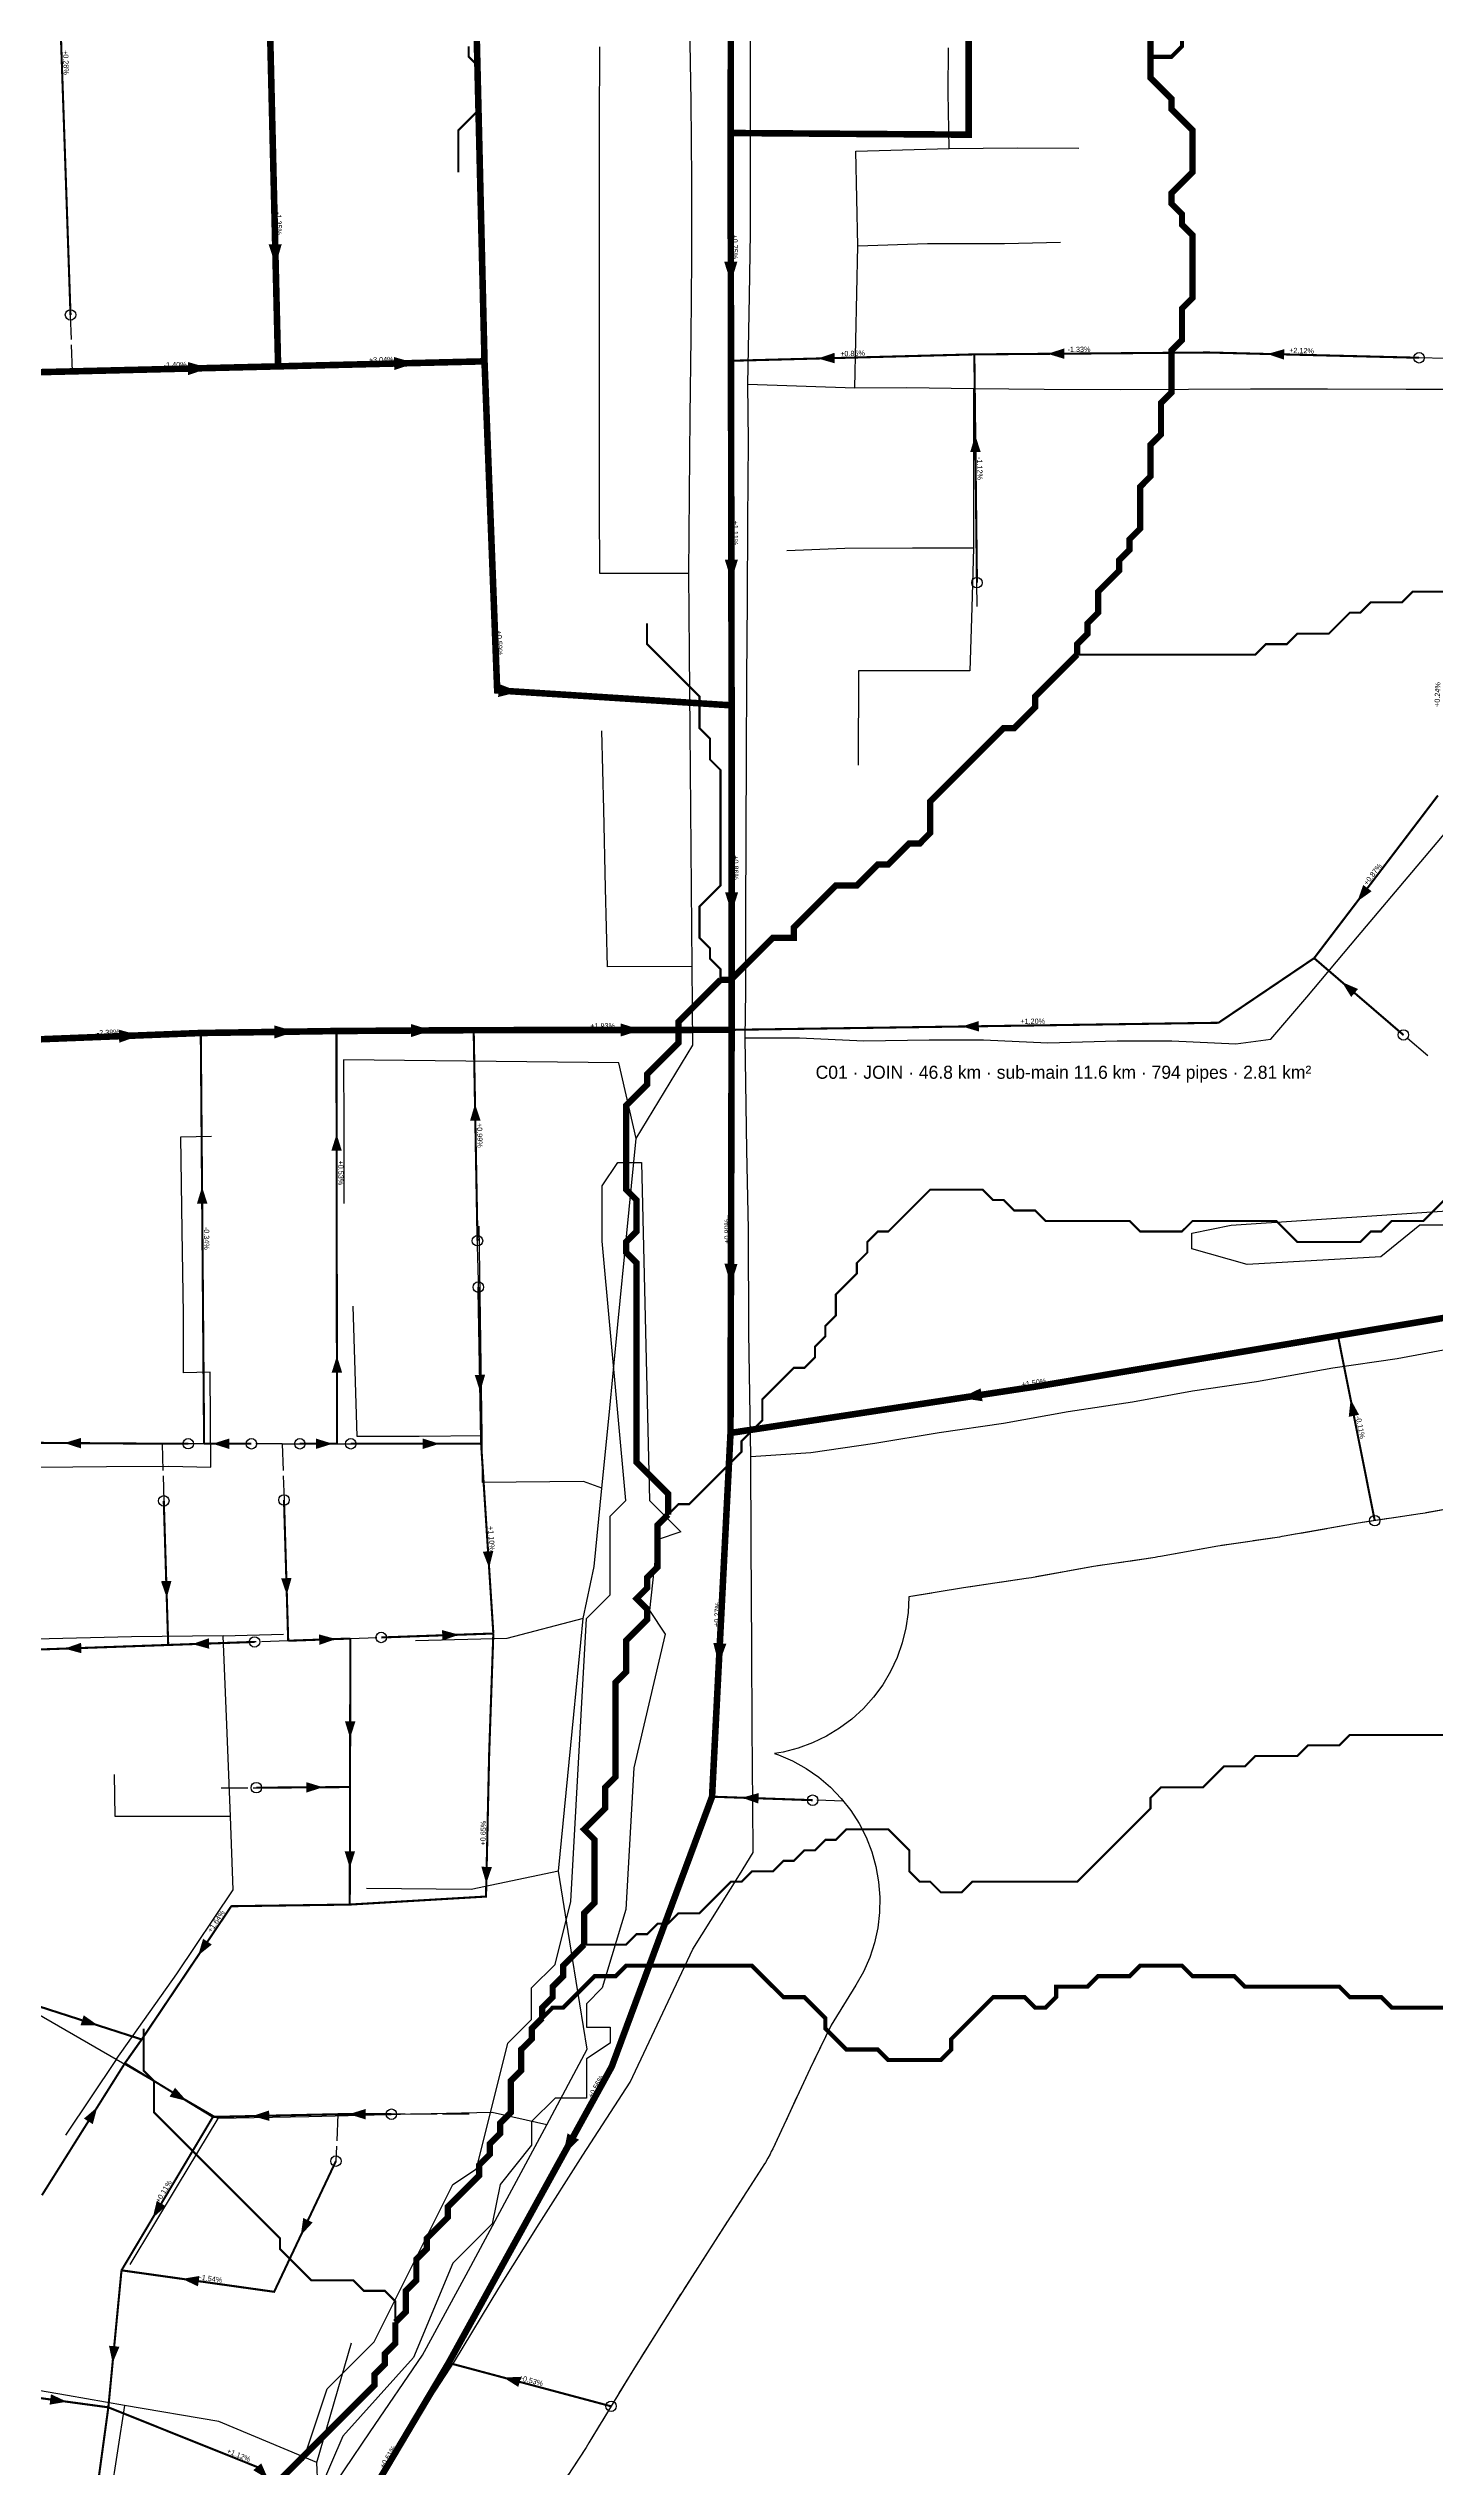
# Model space of a CAD drawing. Header units: metres. Extents: x 441395 to 476894, y 2561381 to 2578972.
# Drawn here: x 450712 to 451241, y 2568354 to 2569277 of the extents above; entities that cross this region are included whole.
import ezdxf
from ezdxf.enums import TextEntityAlignment as Align

# ---------------------------------------------------------------- set-up
doc = ezdxf.new("R2010")
doc.units = ezdxf.units.M
doc.header["$LTSCALE"] = 8
doc.linetypes.add('DASHDOT', pattern=[3.556, 2.54, -0.508, 0, -0.508])
doc.linetypes.add('DASHED', pattern=[1.524, 1.27, -0.254])
for name, color, linetype in [('A_ARROWS', 7, 'Continuous'), ('A_BRANCH', 7, 'Continuous'), ('A_BUILT_2006', 252, 'Continuous'), ('A_CATCH_LABEL', 7, 'Continuous'), ('A_CATCHMENTS', 7, 'Continuous'), ('A_ENVELOPE', 3, 'Continuous'), ('A_GRADIENT', 8, 'Continuous'), ('A_HEAD_GAP', 8, 'Continuous'), ('A_HEADS', 8, 'Continuous'), ('A_LATERAL', 7, 'Continuous'), ('A_STREAMS', 5, 'Continuous'), ('A_SUBMAIN', 7, 'Continuous'), ('A_WADI', 4, 'Continuous')]:
    doc.layers.add(name, color=color, linetype=linetype)

msp = doc.modelspace()

# ---------------------------------------------------------------- linework, layer by layer
at = {"layer": 'A_ARROWS', "color": 1}
for points in [[(450798.72, 2569194.54), (450796.03, 2569202.48), (450801.02, 2569202.6)], [(450972.38, 2569187.87), (450969.86, 2569195.86), (450974.86, 2569195.87)], [(451093.23, 2569160.77), (451099.61, 2569162.82), (451099.64, 2569158.82)], [(451177.09, 2569160.69), (451183.54, 2569162.53), (451183.44, 2569158.53)], [(450773.26, 2569155.33), (450765.32, 2569152.63), (450765.2, 2569157.63)], [(450851.89, 2569157.24), (450843.95, 2569154.55), (450843.83, 2569159.55)], [(451005.57, 2569158.97), (451011.92, 2569161.14), (451012.02, 2569157.14)], [(451065.63, 2569129.7), (451067.7, 2569123.32), (451063.7, 2569123.28)], [(450972.58, 2569074.22), (450970.07, 2569082.22), (450975.07, 2569082.22)], [(450891.73, 2569031.79), (450883.58, 2569029.81), (450883.9, 2569034.8)], [(450972.67, 2568947.34), (450970.17, 2568955.34), (450975.17, 2568955.34)], [(451211.39, 2568951.81), (451213.67, 2568958.12), (451216.85, 2568955.7)], [(451205.51, 2568921.06), (451211.67, 2568918.41), (451209.06, 2568915.37)], [(450806.19, 2568902.14), (450798.23, 2568899.53), (450798.16, 2568904.53)], [(450858.32, 2568902.6), (450850.33, 2568900.05), (450850.3, 2568905.05)], [(450938.3, 2568902.78), (450930.31, 2568900.27), (450930.3, 2568905.27)], [(451060.59, 2568904.1), (451066.96, 2568906.19), (451067.01, 2568902.19)], [(450746.93, 2568900.71), (450739.03, 2568897.9), (450738.83, 2568902.89)], [(450874.77, 2568874.56), (450876.88, 2568868.2), (450872.88, 2568868.13)], [(450821.95, 2568863.07), (450823.96, 2568856.67), (450819.96, 2568856.66)], [(450770.62, 2568842.93), (450772.67, 2568836.55), (450768.67, 2568836.51)], [(450972.41, 2568805.54), (450969.93, 2568813.55), (450974.93, 2568813.53)], [(450822.07, 2568778.42), (450824.08, 2568772.02), (450820.08, 2568772.02)], [(450876.74, 2568764.79), (450874.63, 2568771.16), (450878.63, 2568771.23)], [(451060.13, 2568762.37), (451067.67, 2568766.04), (451068.42, 2568761.1)], [(451208.84, 2568761.85), (451212.05, 2568755.96), (451208.13, 2568755.18)], [(450718.05, 2568745.17), (450724.46, 2568747.12), (450724.43, 2568743.12)], [(450774.64, 2568744.9), (450781.04, 2568746.89), (450781.04, 2568742.89)], [(450820.44, 2568744.89), (450814.04, 2568742.89), (450814.04, 2568746.89)], [(450861.21, 2568744.89), (450854.81, 2568742.89), (450854.81, 2568746.89)], [(450880.16, 2568697.46), (450877.75, 2568703.71), (450881.74, 2568703.97)], [(450757.16, 2568686.12), (450754.96, 2568692.45), (450758.96, 2568692.58)], [(450802.96, 2568687.22), (450800.78, 2568693.56), (450804.77, 2568693.68)], [(450868.65, 2568672.03), (450862.33, 2568669.8), (450862.19, 2568673.8)], [(450718.15, 2568666.73), (450724.48, 2568668.95), (450724.62, 2568664.96)], [(450766.89, 2568668.45), (450773.21, 2568670.67), (450773.35, 2568666.67)], [(450821.72, 2568670.38), (450815.39, 2568668.15), (450815.25, 2568672.15)], [(450967.78, 2568660.75), (450965.68, 2568668.87), (450970.68, 2568668.62)], [(450827.12, 2568632.58), (450825.14, 2568638.98), (450829.14, 2568638.97)], [(450816.78, 2568613.84), (450810.39, 2568611.79), (450810.36, 2568615.79)], [(450976.57, 2568609.84), (450983.03, 2568611.62), (450982.89, 2568607.62)], [(450827.01, 2568583.01), (450825.02, 2568589.41), (450829.02, 2568589.4)], [(450879.07, 2568577.04), (450877.21, 2568583.49), (450881.21, 2568583.4)], [(450769.12, 2568549.62), (450771.03, 2568556.05), (450774.35, 2568553.82)], [(450730.97, 2568522.95), (450724.26, 2568523.01), (450725.49, 2568526.82)], [(450764.75, 2568494.16), (450758.24, 2568495.78), (450760.32, 2568499.2)], [(450730.65, 2568491.77), (450728.94, 2568485.29), (450725.55, 2568487.42)], [(450789.86, 2568488.38), (450796.21, 2568490.51), (450796.3, 2568486.52)], [(450826.64, 2568489.08), (450833.04, 2568491.08), (450833.04, 2568487.08)], [(450908.38, 2568473.53), (450910.05, 2568481.75), (450914.43, 2568479.34)], [(450751.79, 2568449.49), (450753.35, 2568456.01), (450756.79, 2568453.96)], [(450808.3, 2568442.85), (450809.23, 2568449.49), (450812.84, 2568447.78)], [(450763.01, 2568426.26), (450769.63, 2568427.35), (450769.07, 2568423.39)], [(450736.5, 2568394.16), (450735.12, 2568400.73), (450739.1, 2568400.34)], [(450885.63, 2568388.6), (450892.33, 2568388.88), (450891.3, 2568385.02)], [(450719.07, 2568379.38), (450712.46, 2568378.26), (450712.99, 2568382.22)], [(450795.91, 2568349.75), (450790.19, 2568353.26), (450793.21, 2568355.89)]]:
    msp.add_solid(points, dxfattribs=at)
at = {"layer": 'A_BRANCH', "color": 1, "linetype": 'DASHED', "const_width": 0.8}
for points in [[(450720.44, 2569175.59), (450716.74, 2569282.9), (450659.88, 2569346.54)], [(450790.64, 2568669.28), (450757.71, 2568668.12)]]:
    msp.add_lwpolyline(points, dxfattribs=at)
at = {"layer": 'A_BRANCH', "color": 1, "const_width": 0.8}
for points in [[(451234.98, 2569159.25), (451154.52, 2569161.26), (451145.15, 2569161.18)], [(450876.03, 2568804.65), (450877.1, 2568744.89)], [(450765.35, 2568744.9), (450755.35, 2568744.9)], [(450789.47, 2568744.89), (450771.41, 2568744.9)], [(450827.38, 2568744.89), (450877.1, 2568744.89)], [(450756.02, 2568723.11), (450757.71, 2568668.12)], [(450801.89, 2568723.44), (450803.49, 2568669.73)], [(450838.99, 2568670.98), (450881.76, 2568672.49)], [(450709.53, 2568458.17), (450741.18, 2568508.53)], [(450821.7, 2568471.19), (450802.22, 2568429.98)], [(450692.87, 2568301.6), (450723.88, 2568296.75), (450734.87, 2568377.24)]]:
    msp.add_lwpolyline(points, dxfattribs=at)
at = {"layer": 'A_BUILT_2006', "color": 252}
for points in [[(450979.88, 2569264.57), (450979.75, 2569325.56)], [(450957.22, 2569256.97), (450956.68, 2569286.97)], [(450922.31, 2569247.88), (450922.33, 2569277.88)], [(451055.29, 2569260.51), (451055.4, 2569277.46)], [(450979.92, 2569206.95), (450979.88, 2569264.57)], [(450957.49, 2569226.97), (450957.22, 2569256.97)], [(451055.66, 2569239.11), (451055.29, 2569260.51)], [(450922.29, 2569217.88), (450922.31, 2569247.88)], [(451020.06, 2569238.09), (451055.66, 2569239.11)], [(451020.86, 2569202.02), (451020.06, 2569238.09)], [(451055.66, 2569239.11), (451081.66, 2569239.34)], [(451081.66, 2569239.34), (451105.14, 2569239.2)], [(450957.54, 2569196.97), (450957.49, 2569226.97)], [(450922.28, 2569187.88), (450922.29, 2569217.88)], [(450979.43, 2569182.93), (450979.92, 2569206.95)], [(451019.73, 2569147.78), (451020.86, 2569202.02)], [(451020.86, 2569202.02), (451047.41, 2569202.89)], [(451047.41, 2569202.89), (451076.75, 2569202.84)], [(451076.75, 2569202.84), (451098.12, 2569203.37)], [(450957.21, 2569166.98), (450957.54, 2569196.97)], [(450922.26, 2569157.88), (450922.28, 2569187.88)], [(450978.81, 2569149.15), (450979.43, 2569182.93)], [(450956.89, 2569136.98), (450957.21, 2569166.98)], [(450922.24, 2569127.88), (450922.26, 2569157.88)], [(450979.14, 2569127.42), (450978.81, 2569149.15)], [(450978.81, 2569149.15), (451019.73, 2569147.78)], [(451019.73, 2569147.78), (451039.49, 2569147.94)], [(451039.49, 2569147.94), (451065, 2569147.5)], [(451065, 2569147.5), (451065.01, 2569121.98)], [(451065, 2569147.5), (451091.86, 2569147.21)], [(451091.86, 2569147.21), (451121.2, 2569147.16)], [(451121.2, 2569147.16), (451146.95, 2569147.33)], [(451146.95, 2569147.33), (451170.64, 2569147.39)], [(451170.64, 2569147.39), (451199.98, 2569147.34)], [(451199.98, 2569147.34), (451230.01, 2569147.21)], [(451230.01, 2569147.21), (451260.04, 2569147.23)], [(450956.57, 2569106.98), (450956.89, 2569136.98)], [(450922.23, 2569102.88), (450922.24, 2569127.88)], [(450978.92, 2569096.86), (450979.14, 2569127.42)], [(451065.01, 2569121.98), (451065.01, 2569086.63)], [(450956.35, 2569076.98), (450956.57, 2569106.98)], [(450922.38, 2569076.89), (450922.23, 2569102.88)], [(450978.72, 2569066.69), (450978.92, 2569096.86)], [(451015.88, 2569086.51), (450993.69, 2569085.6)], [(451041.66, 2569086.58), (451015.88, 2569086.51)], [(451065.01, 2569086.63), (451041.66, 2569086.58)], [(451065.01, 2569086.63), (451064.34, 2569063.91)], [(450956.35, 2569076.98), (450922.38, 2569076.89)], [(450956.59, 2569046.98), (450956.35, 2569076.98)], [(450978.53, 2569036.94), (450978.72, 2569066.69)], [(451064.34, 2569063.91), (451063.58, 2569039.83)], [(450956.84, 2569016.98), (450956.59, 2569046.98)], [(450978.34, 2569007.29), (450978.53, 2569036.94)], [(451021.08, 2569039.79), (451020.98, 2569003.79)], [(451042.23, 2569039.77), (451021.08, 2569039.79)], [(451063.58, 2569039.83), (451042.23, 2569039.77)], [(450923.86, 2568986.87), (450923.14, 2569016.86)], [(450957.09, 2568986.98), (450956.84, 2569016.98)], [(450978.19, 2568977.33), (450978.34, 2569007.29)], [(450924.58, 2568956.88), (450923.86, 2568986.87)], [(450957.34, 2568956.98), (450957.09, 2568986.98)], [(450978.06, 2568946.48), (450978.19, 2568977.33)], [(451230.8, 2568961.2), (451250.15, 2568984.12)], [(451211.45, 2568938.27), (451230.8, 2568961.2)], [(450925.3, 2568926.89), (450924.58, 2568956.88)], [(450957.59, 2568926.99), (450957.34, 2568956.98)], [(450978.04, 2568917.51), (450978.06, 2568946.48)], [(451192.1, 2568915.34), (451211.45, 2568938.27)], [(450957.59, 2568926.99), (450925.3, 2568926.89)], [(450957.84, 2568896.98), (450957.59, 2568926.99)], [(450977.79, 2568899.74), (450978.04, 2568917.51)], [(451178.36, 2568899.28), (451192.1, 2568915.34)], [(450936.24, 2568861.42), (450957.84, 2568896.98)], [(450977.79, 2568899.74), (450998.59, 2568899.74)], [(450978.44, 2568856.91), (450977.79, 2568899.74)], [(450998.59, 2568899.74), (451023.08, 2568898.62)], [(451023.08, 2568898.62), (451048.01, 2568899.02)], [(451048.01, 2568899.02), (451068.8, 2568899.02)], [(451068.8, 2568899.02), (451093.29, 2568897.89)], [(451093.29, 2568897.89), (451119.78, 2568898.61)], [(451119.78, 2568898.61), (451140.58, 2568898.61)], [(451140.58, 2568898.61), (451165.07, 2568897.48)], [(451165.07, 2568897.48), (451178.36, 2568899.28)], [(450859.58, 2568891.03), (450824.57, 2568891.42)], [(450824.57, 2568891.42), (450824.66, 2568866.42)], [(450894.58, 2568890.64), (450859.58, 2568891.03)], [(450929.58, 2568890.25), (450894.58, 2568890.64)], [(450936.24, 2568861.42), (450929.58, 2568890.25)], [(450824.66, 2568866.42), (450824.76, 2568836.56)], [(450762.56, 2568862.01), (450774.19, 2568862.26)], [(450762.99, 2568826.17), (450762.56, 2568862.01)], [(450932.7, 2568825.26), (450936.24, 2568861.42)], [(450979.14, 2568826.71), (450978.44, 2568856.91)], [(450763.56, 2568794.31), (450762.99, 2568826.17)], [(450876.85, 2568792.85), (450876.39, 2568827.85)], [(450929.26, 2568790.35), (450932.7, 2568825.26)], [(450979.3, 2568787.16), (450979.14, 2568826.71)], [(450763.56, 2568771.98), (450763.56, 2568794.31)], [(450829.07, 2568772.67), (450828.24, 2568797.45)], [(450877.46, 2568747.89), (450876.85, 2568792.85)], [(450925.91, 2568755.75), (450929.26, 2568790.35)], [(450979.99, 2568739.99), (450979.3, 2568787.16)], [(451172.97, 2568768.66), (451202.07, 2568773.85)], [(451202.07, 2568773.85), (451226.59, 2568777.47)], [(451226.59, 2568777.47), (451249.81, 2568781.7)], [(450773.68, 2568772.23), (450763.56, 2568771.98)], [(450774.02, 2568735.91), (450773.68, 2568772.23)], [(450829.77, 2568747.68), (450829.07, 2568772.67)], [(451125.58, 2568760.87), (451148.46, 2568765.04)], [(451148.46, 2568765.04), (451172.97, 2568768.66)], [(450923.19, 2568727.9), (450925.91, 2568755.75)], [(451076.35, 2568752.78), (451101.06, 2568757.25)], [(451101.06, 2568757.25), (451125.58, 2568760.87)], [(450853.46, 2568747.68), (450829.77, 2568747.68)], [(450877.46, 2568747.89), (450853.46, 2568747.68)], [(450877.68, 2568730.05), (450877.46, 2568747.89)], [(451027.36, 2568745.14), (451051.84, 2568749.16)], [(451051.84, 2568749.16), (451076.35, 2568752.78)], [(450979.99, 2568739.99), (451002.85, 2568741.52)], [(450980.13, 2568706.84), (450979.99, 2568739.99)], [(451002.85, 2568741.52), (451027.36, 2568745.14)], [(450708.42, 2568735.91), (450734.2, 2568736.2)], [(450734.2, 2568736.2), (450757.95, 2568736.34)], [(450757.95, 2568736.34), (450774.02, 2568735.91)], [(450916.22, 2568730.49), (450877.68, 2568730.05)], [(450923.19, 2568727.9), (450916.22, 2568730.49)], [(450920.27, 2568698.04), (450923.19, 2568727.9)], [(450980.37, 2568666.72), (450980.13, 2568706.84)], [(450916, 2568678.27), (450920.27, 2568698.04)], [(450778.71, 2568671.55), (450801.7, 2568672.26)], [(450916, 2568678.27), (450886.92, 2568670.57)], [(450912.44, 2568641.57), (450916, 2568678.27)], [(450743.71, 2568671.28), (450707.12, 2568670.31)], [(450778.71, 2568671.55), (450743.71, 2568671.28)], [(450780.04, 2568637.59), (450778.71, 2568671.55)], [(450886.92, 2568670.57), (450852.1, 2568669.71)], [(450980.54, 2568636.81), (450980.37, 2568666.72)], [(450781.42, 2568602.62), (450780.04, 2568637.59)], [(450909.52, 2568611.72), (450912.44, 2568641.57)], [(450980.72, 2568607.22), (450980.54, 2568636.81)], [(450737.51, 2568602.62), (450737.22, 2568618.64)], [(450906.61, 2568581.83), (450909.52, 2568611.72)], [(450759.42, 2568602.62), (450737.51, 2568602.62)], [(450781.42, 2568602.62), (450759.42, 2568602.62)], [(450782.52, 2568574.67), (450781.42, 2568602.62)], [(450975.72, 2568580.46), (450980.94, 2568588.99), (450980.72, 2568607.22)], [(450906.61, 2568581.83), (450873.35, 2568574.83)], [(450911.97, 2568548.46), (450906.61, 2568581.83)], [(450957.92, 2568552.03), (450975.72, 2568580.46)], [(450760.96, 2568542.66), (450782.52, 2568574.67)], [(450873.35, 2568574.83), (450833.35, 2568575.15)], [(450917.52, 2568513.9), (450911.97, 2568548.46)], [(450948.41, 2568532.12), (450957.92, 2568552.03)], [(450737.9, 2568509.96), (450760.96, 2568542.66)], [(450737.9, 2568509.96), (450707.7, 2568527.4)], [(450934.01, 2568501.32), (450948.41, 2568532.12)], [(450737.9, 2568509.96), (450718.51, 2568481.08)], [(450776.67, 2568487.43), (450737.9, 2568509.96)], [(450902.2, 2568484.99), (450917.52, 2568513.9)], [(450915.92, 2568473.4), (450934.01, 2568501.32)], [(450811.31, 2568488.1), (450776.67, 2568487.43)], [(450846.3, 2568488.93), (450811.31, 2568488.1)], [(450881.29, 2568489.76), (450846.3, 2568488.93)], [(450902.2, 2568484.99), (450881.29, 2568489.76)], [(450776.67, 2568487.43), (450761.18, 2568461.74)], [(450887.98, 2568458.58), (450902.2, 2568484.99)], [(450899.22, 2568447.31), (450915.92, 2568473.4)], [(450761.18, 2568461.74), (450743.1, 2568431.77)], [(450871.36, 2568427.77), (450887.98, 2568458.58)], [(450883.85, 2568422.74), (450899.22, 2568447.31)], [(450854.71, 2568397.2), (450871.36, 2568427.77)], [(450866.88, 2568394.71), (450883.85, 2568422.74)], [(450814.45, 2568356.2), (450827.59, 2568401.8)], [(450834.76, 2568367.84), (450854.71, 2568397.2)], [(450847.42, 2568364.89), (450866.88, 2568394.71)], [(450719.31, 2568381.73), (450697.2, 2568385.6)], [(450740.98, 2568377.95), (450719.31, 2568381.73)], [(450740.98, 2568377.95), (450735.72, 2568343.34)], [(450777.07, 2568371.81), (450740.98, 2568377.95)], [(450814.45, 2568356.2), (450777.07, 2568371.81)], [(450815.17, 2568338.84), (450834.76, 2568367.84)], [(450827.88, 2568333.03), (450847.42, 2568364.89)], [(450815.17, 2568338.84), (450814.45, 2568356.2)]]:
    msp.add_lwpolyline(points, dxfattribs=at)
at = {"layer": 'A_CATCHMENTS', "color": 1, "linetype": 'DASHED'}
msp.add_lwpolyline([(451259.56, 2568722.49), (451237.34, 2568718.44), (451236.34, 2568718.31), (451235.34, 2568718.11), (451211.73, 2568714.63), (451183.52, 2568709.59), (451182.62, 2568709.48), (451181.73, 2568709.3), (451158.23, 2568705.83), (451136.34, 2568701.84), (451135.33, 2568701.71), (451134.33, 2568701.51), (451110.79, 2568698.04), (451087.04, 2568693.74), (451086.07, 2568693.61), (451085.11, 2568693.42), (451061.09, 2568689.87), (451040.25, 2568686.45), (451040.25, 2568686.37), (451040, 2568680.48), (451039.17, 2568674.65), (451037.77, 2568668.93), (451035.82, 2568663.38), (451033.34, 2568658.04), (451030.34, 2568652.97), (451026.86, 2568648.22), (451022.93, 2568643.84), (451018.59, 2568639.86), (451013.88, 2568636.32), (451008.85, 2568633.26), (451003.54, 2568630.72), (450998.01, 2568628.7), (450992.31, 2568627.24), (450989.02, 2568626.73), (450990.56, 2568626.23), (450995.96, 2568623.87), (451001.1, 2568620.99), (451005.93, 2568617.63), (451010.41, 2568613.81), (451014.49, 2568609.56), (451018.13, 2568604.94), (451021.31, 2568599.98), (451023.98, 2568594.73), (451026.13, 2568589.25), (451027.73, 2568583.58), (451028.77, 2568577.79), (451029.23, 2568571.92), (451029.12, 2568566.03), (451028.43, 2568560.18), (451027.17, 2568554.43), (451025.35, 2568548.83), (451022.99, 2568543.44), (451020.11, 2568538.3), (451010.59, 2568523.08), (451002.65, 2568506.48), (450988.36, 2568475.91), (450987.81, 2568474.87), (450987.32, 2568473.79), (450986.43, 2568472.26), (450985.61, 2568470.71), (450984.96, 2568469.72), (450984.36, 2568468.7), (450966.37, 2568440.92), (450949.93, 2568415.23), (450934.95, 2568391.28), (450918.2, 2568363.63), (450917.63, 2568362.79), (450917.12, 2568361.92), (450898.12, 2568332.81)], dxfattribs=at)
at = {"layer": 'A_ENVELOPE', "color": 3}
msp.add_lwpolyline([(451259.56, 2568722.49), (451237.34, 2568718.44), (451236.34, 2568718.31), (451235.34, 2568718.11), (451211.73, 2568714.63), (451183.52, 2568709.59), (451182.62, 2568709.48), (451181.73, 2568709.3), (451158.23, 2568705.83), (451136.34, 2568701.84), (451135.33, 2568701.71), (451134.33, 2568701.51), (451110.79, 2568698.04), (451087.04, 2568693.74), (451086.07, 2568693.61), (451085.11, 2568693.42), (451061.09, 2568689.87), (451040.25, 2568686.45), (451040.25, 2568686.37), (451040, 2568680.48), (451039.17, 2568674.65), (451037.77, 2568668.93), (451035.82, 2568663.38), (451033.34, 2568658.04), (451030.34, 2568652.97), (451026.86, 2568648.22), (451022.93, 2568643.84), (451018.59, 2568639.86), (451013.88, 2568636.32), (451008.85, 2568633.26), (451003.54, 2568630.72), (450998.01, 2568628.7), (450992.31, 2568627.24), (450989.02, 2568626.73), (450990.56, 2568626.23), (450995.96, 2568623.87), (451001.1, 2568620.99), (451005.93, 2568617.63), (451010.41, 2568613.81), (451014.49, 2568609.56), (451018.13, 2568604.94), (451021.31, 2568599.98), (451023.98, 2568594.73), (451026.13, 2568589.25), (451027.73, 2568583.58), (451028.77, 2568577.79), (451029.23, 2568571.92), (451029.12, 2568566.03), (451028.43, 2568560.18), (451027.17, 2568554.43), (451025.35, 2568548.83), (451022.99, 2568543.44), (451020.11, 2568538.3), (451010.59, 2568523.08), (451002.65, 2568506.48), (450988.36, 2568475.91), (450987.81, 2568474.87), (450987.32, 2568473.79), (450986.43, 2568472.26), (450985.61, 2568470.71), (450984.96, 2568469.72), (450984.36, 2568468.7), (450966.37, 2568440.92), (450949.93, 2568415.23), (450934.95, 2568391.28), (450918.2, 2568363.63), (450917.63, 2568362.79), (450917.12, 2568361.92), (450898.12, 2568332.81)], dxfattribs=at)
at = {"layer": 'A_HEAD_GAP', "color": 8, "linetype": 'DASHED'}
for points in [[(450721.19, 2569154.06), (450720.44, 2569175.59)], [(451244.98, 2569159), (451234.98, 2569159.25)], [(451066.38, 2569064.39), (451066.27, 2569073.44)], [(451238.29, 2568892.89), (451228.98, 2568900.88)], [(450875.86, 2568813.93), (450875.71, 2568822.35)], [(450875.86, 2568813.93), (450876.03, 2568804.65)], [(450755.35, 2568744.9), (450756.02, 2568723.11)], [(450771.41, 2568744.9), (450765.35, 2568744.9)], [(450801.25, 2568744.89), (450789.47, 2568744.89)], [(450801.25, 2568744.89), (450801.89, 2568723.44)], [(450801.25, 2568744.89), (450807.93, 2568744.89)], [(450822.12, 2568744.89), (450827.38, 2568744.89)], [(450803.49, 2568669.73), (450790.64, 2568669.28)], [(450827.21, 2568670.57), (450838.99, 2568670.98)], [(450777.94, 2568613.56), (450791.32, 2568613.66)], [(451015.33, 2568608.5), (451003.59, 2568608.9)], [(450822.48, 2568489.08), (450821.7, 2568471.19)], [(450872.52, 2568489.07), (450842.87, 2568489.08)]]:
    msp.add_lwpolyline(points, dxfattribs=at)
at = {"layer": 'A_HEADS', "color": 1}
for centre in [(450720.44, 2569175.59), (451234.98, 2569159.25), (451066.27, 2569073.44), (451228.98, 2568900.88), (450875.71, 2568822.35), (450876.03, 2568804.65), (450765.35, 2568744.9), (450789.47, 2568744.89), (450807.93, 2568744.89), (450827.38, 2568744.89), (450756.02, 2568723.11), (450801.89, 2568723.44), (451218.05, 2568715.56), (450838.99, 2568670.98), (450790.64, 2568669.28), (450791.32, 2568613.66), (451003.59, 2568608.9), (450842.87, 2568489.08), (450821.7, 2568471.19), (450926.68, 2568377.64)]:
    msp.add_circle(centre, 2, dxfattribs=at)
at = {"layer": 'A_LATERAL', "color": 1, "linetype": 'DASHDOT', "const_width": 0.8}
for points in [[(451145.15, 2569161.18), (451065.28, 2569160.54)], [(451066.27, 2569073.44), (451065.28, 2569160.54)], [(451228.98, 2568900.88), (451194.92, 2568930.17)], [(450771.41, 2568744.9), (450770.14, 2568901.62)], [(450822.12, 2568744.89), (450822.05, 2568794.1)], [(450803.49, 2568669.73), (450827.21, 2568670.57)], [(450791.32, 2568613.66), (450827.08, 2568613.91)], [(450741.18, 2568508.53), (450774.77, 2568488.05)], [(450842.87, 2568489.08), (450822.48, 2568489.08)], [(450802.22, 2568429.98), (450798.13, 2568421.32), (450739.89, 2568429.51)]]:
    msp.add_lwpolyline(points, dxfattribs=at)
at = {"layer": 'A_LATERAL', "color": 1, "const_width": 0.8}
for points in [[(451065.28, 2569160.54), (450972.43, 2569158.1)], [(451242.15, 2568992.24), (451194.92, 2568930.17)], [(451194.92, 2568930.17), (451158.44, 2568905.52), (450972.67, 2568902.82)], [(450875.71, 2568822.35), (450874.26, 2568902.7)], [(450822.05, 2568794.1), (450821.9, 2568902.37)], [(450877.1, 2568744.89), (450881.76, 2568672.49)], [(450881.76, 2568672.49), (450880.17, 2568626.7), (450878.96, 2568572.13), (450826.98, 2568569.07)], [(450757.71, 2568668.12), (450698.44, 2568666.04)], [(450827.21, 2568670.57), (450827.08, 2568613.91)], [(450827.08, 2568613.91), (450826.98, 2568569.07)], [(451003.59, 2568608.9), (450965.21, 2568610.23)], [(450826.98, 2568569.07), (450781.78, 2568568.44), (450747.59, 2568517.6)], [(450696.52, 2568534.05), (450747.59, 2568517.6)], [(450739.89, 2568429.51), (450734.87, 2568377.24)], [(450926.68, 2568377.64), (450864.71, 2568394.19)], [(450685.45, 2568383.94), (450734.87, 2568377.24)], [(450734.87, 2568377.24), (450791.85, 2568354.4), (450821.13, 2568320.83)]]:
    msp.add_lwpolyline(points, dxfattribs=at)
at = {"layer": 'A_LATERAL', "color": 1, "linetype": 'DASHED', "const_width": 0.8}
for points in [[(451218.05, 2568715.56), (451204, 2568786.16)], [(450755.35, 2568744.9), (450699.85, 2568745.3)], [(450807.93, 2568744.89), (450822.12, 2568744.89)], [(450747.59, 2568517.6), (450741.18, 2568508.53)], [(450774.77, 2568488.05), (450739.89, 2568429.51)], [(450822.48, 2568489.08), (450774.77, 2568488.05)]]:
    msp.add_lwpolyline(points, dxfattribs=at)
at = {"layer": 'A_STREAMS', "color": 5}
for points, const_width in [([(451132.5, 2569282.08), (451132.5, 2569278.08), (451132.5, 2569274.08)], 2.4), ([(451144.5, 2569282.08), (451144.5, 2569278.08), (451140.5, 2569274.08), (451136.5, 2569274.08), (451132.5, 2569274.08)], 1.6), ([(450872.39, 2569278.08), (450872.39, 2569274.08), (450876.39, 2569270.08), (450876.39, 2569266.07), (450876.39, 2569262.07), (450876.39, 2569258.07), (450876.39, 2569254.07), (450872.39, 2569250.07), (450868.38, 2569246.06), (450868.38, 2569242.06), (450868.38, 2569238.06), (450868.38, 2569234.06), (450868.38, 2569230.06)], 0.8), ([(451132.5, 2569274.08), (451132.5, 2569270.08), (451132.5, 2569266.07), (451136.5, 2569262.07), (451140.5, 2569258.07), (451140.5, 2569254.07), (451144.5, 2569250.07), (451148.51, 2569246.06), (451148.51, 2569242.06), (451148.51, 2569238.06), (451148.51, 2569234.06), (451148.51, 2569230.06), (451144.5, 2569226.06), (451140.5, 2569222.05), (451140.5, 2569218.05), (451144.5, 2569214.05), (451144.5, 2569210.05), (451148.51, 2569206.05), (451148.51, 2569202.05), (451148.51, 2569198.04), (451148.51, 2569194.04), (451148.51, 2569190.04), (451148.51, 2569186.04), (451148.51, 2569182.04), (451144.5, 2569178.03), (451144.5, 2569174.03), (451144.5, 2569170.03), (451144.5, 2569166.03), (451140.5, 2569162.03), (451140.5, 2569158.03), (451140.5, 2569154.02), (451140.5, 2569150.02), (451140.5, 2569146.02), (451136.5, 2569142.02), (451136.5, 2569138.02), (451136.5, 2569134.01), (451136.5, 2569130.01), (451132.5, 2569126.01), (451132.5, 2569122.01), (451132.5, 2569118.01), (451132.5, 2569114.01), (451128.5, 2569110), (451128.5, 2569106), (451128.5, 2569102), (451128.5, 2569098), (451128.5, 2569094), (451124.5, 2569090), (451124.5, 2569085.99), (451120.49, 2569081.99), (451120.49, 2569077.99), (451116.49, 2569073.99), (451112.49, 2569069.99), (451112.49, 2569065.98), (451112.49, 2569061.98), (451108.49, 2569057.98), (451108.49, 2569053.98), (451104.49, 2569049.98), (451104.49, 2569045.98)], 2.4), ([(451244.55, 2569069.99), (451240.55, 2569069.99), (451236.54, 2569069.99), (451232.54, 2569069.99), (451228.54, 2569065.98), (451224.54, 2569065.98), (451220.54, 2569065.98), (451216.54, 2569065.98), (451212.53, 2569061.98), (451208.53, 2569061.98), (451204.53, 2569057.98), (451200.53, 2569053.98), (451196.53, 2569053.98), (451192.53, 2569053.98), (451188.52, 2569053.98), (451184.52, 2569049.98), (451180.52, 2569049.98), (451176.52, 2569049.98), (451172.52, 2569045.98), (451168.52, 2569045.98), (451164.51, 2569045.98), (451160.51, 2569045.98), (451156.51, 2569045.98), (451152.51, 2569045.98), (451148.51, 2569045.98), (451144.5, 2569045.98), (451140.5, 2569045.98), (451136.5, 2569045.98), (451132.5, 2569045.98), (451128.5, 2569045.98), (451124.5, 2569045.98), (451120.49, 2569045.98), (451116.49, 2569045.98), (451112.49, 2569045.98), (451108.49, 2569045.98), (451104.49, 2569045.98)], 0.8), ([(450940.42, 2569057.98), (450940.42, 2569053.98), (450940.42, 2569049.98), (450944.42, 2569045.98), (450948.42, 2569041.97), (450952.42, 2569037.97), (450956.42, 2569033.97), (450960.42, 2569029.97), (450960.42, 2569025.97), (450960.42, 2569021.97), (450960.42, 2569017.96), (450964.43, 2569013.96), (450964.43, 2569009.96), (450964.43, 2569005.96), (450968.43, 2569001.96), (450968.43, 2568997.95), (450968.43, 2568993.95), (450968.43, 2568989.95), (450968.43, 2568985.95), (450968.43, 2568981.95), (450968.43, 2568977.95), (450968.43, 2568973.94), (450968.43, 2568969.94), (450968.43, 2568965.94), (450968.43, 2568961.94), (450968.43, 2568957.94), (450964.43, 2568953.93), (450960.42, 2568949.93), (450960.42, 2568945.93), (450960.42, 2568941.93), (450960.42, 2568937.93), (450964.43, 2568933.93), (450964.43, 2568929.92), (450968.43, 2568925.92), (450968.43, 2568921.92)], 0.8), ([(451104.49, 2569045.98), (451100.49, 2569041.97), (451096.48, 2569037.97), (451092.48, 2569033.97), (451088.48, 2569029.97), (451088.48, 2569025.97), (451084.48, 2569021.97), (451080.48, 2569017.96), (451076.47, 2569017.96), (451072.47, 2569013.96), (451068.47, 2569009.96), (451064.47, 2569005.96), (451060.47, 2569001.96), (451056.47, 2568997.95), (451052.46, 2568993.95), (451048.46, 2568989.95), (451048.46, 2568985.95), (451048.46, 2568981.95), (451048.46, 2568977.95), (451044.46, 2568973.94), (451040.46, 2568973.94), (451036.46, 2568969.94), (451032.46, 2568965.94), (451028.45, 2568965.94), (451024.45, 2568961.94), (451020.45, 2568957.94), (451016.45, 2568957.94), (451012.45, 2568957.94), (451008.45, 2568953.93), (451004.44, 2568949.93), (451000.44, 2568945.93), (450996.44, 2568941.93), (450996.44, 2568937.93), (450992.44, 2568937.93), (450988.44, 2568937.93), (450984.43, 2568933.93), (450980.43, 2568929.92), (450976.43, 2568925.92), (450972.43, 2568921.92), (450968.43, 2568921.92)], 2.4), ([(450968.43, 2568921.92), (450964.43, 2568917.92), (450960.42, 2568913.92), (450956.42, 2568909.92), (450952.42, 2568905.91), (450952.42, 2568901.91), (450952.42, 2568897.91), (450948.42, 2568893.91), (450944.42, 2568889.91), (450940.42, 2568885.9), (450940.42, 2568881.9), (450936.41, 2568877.9), (450932.41, 2568873.9), (450932.41, 2568869.9), (450932.41, 2568865.9), (450932.41, 2568861.89), (450932.41, 2568857.89), (450932.41, 2568853.89), (450932.41, 2568849.89), (450932.41, 2568845.89), (450932.41, 2568841.88), (450936.41, 2568837.88), (450936.41, 2568833.88), (450936.41, 2568829.88), (450936.41, 2568825.88), (450932.41, 2568821.88), (450932.41, 2568817.87), (450936.41, 2568813.87), (450936.41, 2568809.87), (450936.41, 2568805.87), (450936.41, 2568801.87), (450936.41, 2568797.87), (450936.41, 2568793.86), (450936.41, 2568789.86), (450936.41, 2568785.86), (450936.41, 2568781.86), (450936.41, 2568777.86), (450936.41, 2568773.85), (450936.41, 2568769.85), (450936.41, 2568765.85), (450936.41, 2568761.85), (450936.41, 2568757.85), (450936.41, 2568753.85), (450936.41, 2568749.84), (450936.41, 2568745.84), (450936.41, 2568741.84), (450936.41, 2568737.84), (450940.42, 2568733.84), (450944.42, 2568729.83), (450948.42, 2568725.83), (450948.42, 2568721.83), (450948.42, 2568717.83)], 2.4), ([(451244.55, 2568837.88), (451240.55, 2568833.88), (451236.54, 2568829.88), (451232.54, 2568829.88), (451228.54, 2568829.88), (451224.54, 2568829.88), (451220.54, 2568825.88), (451216.54, 2568825.88), (451212.53, 2568821.88), (451208.53, 2568821.88), (451204.53, 2568821.88), (451200.53, 2568821.88), (451196.53, 2568821.88), (451192.53, 2568821.88), (451188.52, 2568821.88), (451184.52, 2568825.88), (451180.52, 2568829.88), (451176.52, 2568829.88), (451172.52, 2568829.88), (451168.52, 2568829.88), (451164.51, 2568829.88), (451160.51, 2568829.88), (451156.51, 2568829.88), (451152.51, 2568829.88), (451148.51, 2568829.88), (451144.5, 2568825.88), (451140.5, 2568825.88), (451136.5, 2568825.88), (451132.5, 2568825.88), (451128.5, 2568825.88), (451124.5, 2568829.88), (451120.49, 2568829.88), (451116.49, 2568829.88), (451112.49, 2568829.88), (451108.49, 2568829.88), (451104.49, 2568829.88), (451100.49, 2568829.88), (451096.48, 2568829.88), (451092.48, 2568829.88), (451088.48, 2568833.88), (451084.48, 2568833.88), (451080.48, 2568833.88), (451076.47, 2568837.88), (451072.47, 2568837.88), (451068.47, 2568841.88), (451064.47, 2568841.88), (451060.47, 2568841.88), (451056.47, 2568841.88), (451052.46, 2568841.88), (451048.46, 2568841.88), (451044.46, 2568837.88), (451040.46, 2568833.88), (451036.46, 2568829.88), (451032.46, 2568825.88), (451028.45, 2568825.88), (451024.45, 2568821.88), (451024.45, 2568817.87), (451020.45, 2568813.87), (451020.45, 2568809.87), (451016.45, 2568805.87), (451012.45, 2568801.87), (451012.45, 2568797.87), (451012.45, 2568793.86), (451008.45, 2568789.86), (451008.45, 2568785.86), (451004.44, 2568781.86), (451004.44, 2568777.86), (451000.44, 2568773.85), (450996.44, 2568773.85), (450992.44, 2568769.85), (450988.44, 2568765.85), (450984.43, 2568761.85), (450984.43, 2568757.85), (450984.43, 2568753.85), (450980.43, 2568749.84), (450976.43, 2568745.84), (450976.43, 2568741.84), (450972.43, 2568737.84), (450968.43, 2568733.84), (450964.43, 2568729.83), (450960.42, 2568725.83), (450956.42, 2568721.83), (450952.42, 2568721.83), (450948.42, 2568717.83)], 0.8), ([(450948.42, 2568717.83), (450944.42, 2568713.83), (450944.42, 2568709.83), (450944.42, 2568705.82), (450944.42, 2568701.82), (450944.42, 2568697.82), (450940.42, 2568693.82), (450940.42, 2568689.82), (450936.41, 2568685.82), (450940.42, 2568681.81), (450940.42, 2568677.81), (450936.41, 2568673.81), (450932.41, 2568669.81), (450932.41, 2568665.81), (450932.41, 2568661.8), (450932.41, 2568657.8), (450928.41, 2568653.8), (450928.41, 2568649.8), (450928.41, 2568645.8), (450928.41, 2568641.8), (450928.41, 2568637.79), (450928.41, 2568633.79), (450928.41, 2568629.79), (450928.41, 2568625.79), (450928.41, 2568621.79), (450928.41, 2568617.79), (450924.41, 2568613.78), (450924.41, 2568609.78), (450924.41, 2568605.78), (450920.41, 2568601.78), (450916.4, 2568597.78), (450920.41, 2568593.77), (450920.41, 2568589.77), (450920.41, 2568585.77), (450920.41, 2568581.77), (450920.41, 2568577.77), (450920.41, 2568573.77), (450920.41, 2568569.76), (450916.4, 2568565.76), (450916.4, 2568561.76), (450916.4, 2568557.76), (450916.4, 2568553.76)], 2.4), ([(451244.55, 2568633.79), (451240.55, 2568633.79), (451236.54, 2568633.79), (451232.54, 2568633.79), (451228.54, 2568633.79), (451224.54, 2568633.79), (451220.54, 2568633.79), (451216.54, 2568633.79), (451212.53, 2568633.79), (451208.53, 2568633.79), (451204.53, 2568629.79), (451200.53, 2568629.79), (451196.53, 2568629.79), (451192.53, 2568629.79), (451188.52, 2568625.79), (451184.52, 2568625.79), (451180.52, 2568625.79), (451176.52, 2568625.79), (451172.52, 2568625.79), (451168.52, 2568621.79), (451164.51, 2568621.79), (451160.51, 2568621.79), (451156.51, 2568617.79), (451152.51, 2568613.78), (451148.51, 2568613.78), (451144.5, 2568613.78), (451140.5, 2568613.78), (451136.5, 2568613.78), (451132.5, 2568609.78), (451132.5, 2568605.78), (451128.5, 2568601.78), (451124.5, 2568597.78), (451120.49, 2568593.77), (451116.49, 2568589.77), (451112.49, 2568585.77), (451108.49, 2568581.77), (451104.49, 2568577.77), (451100.49, 2568577.77), (451096.48, 2568577.77), (451092.48, 2568577.77), (451088.48, 2568577.77), (451084.48, 2568577.77), (451080.48, 2568577.77), (451076.47, 2568577.77), (451072.47, 2568577.77), (451068.47, 2568577.77), (451064.47, 2568577.77), (451060.47, 2568573.77), (451056.47, 2568573.77), (451052.46, 2568573.77), (451048.46, 2568577.77), (451044.46, 2568577.77), (451040.46, 2568581.77), (451040.46, 2568585.77), (451040.46, 2568589.77), (451036.46, 2568593.77), (451032.46, 2568597.78), (451028.45, 2568597.78), (451024.45, 2568597.78), (451020.45, 2568597.78), (451016.45, 2568597.78), (451012.45, 2568593.77), (451008.45, 2568593.77), (451004.44, 2568589.77), (451000.44, 2568589.77), (450996.44, 2568585.77), (450992.44, 2568585.77), (450988.44, 2568581.77), (450984.43, 2568581.77), (450980.43, 2568581.77), (450976.43, 2568577.77), (450972.43, 2568577.77), (450968.43, 2568573.77), (450964.43, 2568569.76), (450960.42, 2568565.76), (450956.42, 2568565.76), (450952.42, 2568565.76), (450948.42, 2568561.76), (450944.42, 2568561.76), (450940.42, 2568557.76), (450936.41, 2568557.76), (450932.41, 2568553.76), (450928.41, 2568553.76), (450924.41, 2568553.76), (450920.41, 2568553.76), (450916.4, 2568553.76)], 0.8), ([(450916.4, 2568553.76), (450912.4, 2568549.75), (450908.4, 2568545.75), (450908.4, 2568541.75), (450904.4, 2568537.75), (450904.4, 2568533.75), (450900.4, 2568529.75), (450900.4, 2568525.74)], 2.4), ([(451244.55, 2568529.75), (451240.55, 2568529.75), (451236.54, 2568529.75), (451232.54, 2568529.75), (451228.54, 2568529.75), (451224.54, 2568529.75), (451220.54, 2568533.75), (451216.54, 2568533.75), (451212.53, 2568533.75), (451208.53, 2568533.75), (451204.53, 2568537.75), (451200.53, 2568537.75), (451196.53, 2568537.75), (451192.53, 2568537.75), (451188.52, 2568537.75), (451184.52, 2568537.75), (451180.52, 2568537.75), (451176.52, 2568537.75), (451172.52, 2568537.75), (451168.52, 2568537.75), (451164.51, 2568541.75), (451160.51, 2568541.75), (451156.51, 2568541.75), (451152.51, 2568541.75), (451148.51, 2568541.75), (451144.5, 2568545.75), (451140.5, 2568545.75), (451136.5, 2568545.75), (451132.5, 2568545.75), (451128.5, 2568545.75), (451124.5, 2568541.75), (451120.49, 2568541.75), (451116.49, 2568541.75), (451112.49, 2568541.75), (451108.49, 2568537.75), (451104.49, 2568537.75), (451100.49, 2568537.75), (451096.48, 2568537.75), (451096.48, 2568533.75), (451092.48, 2568529.75), (451088.48, 2568529.75), (451084.48, 2568533.75), (451080.48, 2568533.75), (451076.47, 2568533.75), (451072.47, 2568533.75), (451068.47, 2568529.75), (451064.47, 2568525.74), (451060.47, 2568521.74), (451056.47, 2568517.74), (451056.47, 2568513.74), (451052.46, 2568509.74), (451048.46, 2568509.74), (451044.46, 2568509.74), (451040.46, 2568509.74), (451036.46, 2568509.74), (451032.46, 2568509.74), (451028.45, 2568513.74), (451024.45, 2568513.74), (451020.45, 2568513.74), (451016.45, 2568513.74), (451012.45, 2568517.74), (451008.45, 2568521.74), (451008.45, 2568525.74), (451004.44, 2568529.75), (451000.44, 2568533.75), (450996.44, 2568533.75), (450992.44, 2568533.75), (450988.44, 2568537.75), (450984.43, 2568541.75), (450980.43, 2568545.75), (450976.43, 2568545.75), (450972.43, 2568545.75), (450968.43, 2568545.75), (450964.43, 2568545.75), (450960.42, 2568545.75), (450956.42, 2568545.75), (450952.42, 2568545.75), (450948.42, 2568545.75), (450944.42, 2568545.75), (450940.42, 2568545.75), (450936.41, 2568545.75), (450932.41, 2568545.75), (450928.41, 2568541.75), (450924.41, 2568541.75), (450920.41, 2568541.75), (450916.4, 2568537.75), (450912.4, 2568533.75), (450908.4, 2568529.75), (450904.4, 2568529.75), (450900.4, 2568525.74)], 1.6), ([(450900.4, 2568525.74), (450896.4, 2568521.74), (450896.4, 2568517.74), (450892.39, 2568513.74), (450892.39, 2568509.74), (450892.39, 2568505.74), (450888.39, 2568501.73), (450888.39, 2568497.73), (450888.39, 2568493.73), (450888.39, 2568489.73), (450884.39, 2568485.73), (450884.39, 2568481.72), (450880.39, 2568477.72), (450880.39, 2568473.72), (450876.39, 2568469.72), (450876.39, 2568465.72), (450872.39, 2568461.72), (450868.38, 2568457.71), (450864.38, 2568453.71), (450864.38, 2568449.71), (450860.38, 2568445.71), (450856.38, 2568441.71), (450856.38, 2568437.7), (450852.38, 2568433.7), (450852.38, 2568429.7), (450852.38, 2568425.7), (450848.38, 2568421.7), (450848.38, 2568417.7), (450848.38, 2568413.69), (450844.37, 2568409.69)], 2.4), ([(450748.33, 2568521.74), (450748.33, 2568517.74), (450748.33, 2568513.74), (450748.33, 2568509.74), (450748.33, 2568505.74), (450752.33, 2568501.73), (450752.33, 2568497.73), (450752.33, 2568493.73), (450752.33, 2568489.73), (450756.34, 2568485.73), (450760.34, 2568481.72), (450764.34, 2568477.72), (450768.34, 2568473.72), (450772.34, 2568469.72), (450776.34, 2568465.72), (450780.35, 2568461.72), (450784.35, 2568457.71), (450788.35, 2568453.71), (450792.35, 2568449.71), (450796.35, 2568445.71), (450800.35, 2568441.71), (450800.35, 2568437.7), (450804.36, 2568433.7), (450808.36, 2568429.7), (450812.36, 2568425.7), (450816.36, 2568425.7), (450820.36, 2568425.7), (450824.36, 2568425.7), (450828.37, 2568425.7), (450832.37, 2568421.7), (450836.37, 2568421.7), (450840.37, 2568421.7), (450844.37, 2568417.7), (450844.37, 2568413.69), (450844.37, 2568409.69)], 0.8), ([(450844.37, 2568409.69), (450844.37, 2568405.69), (450844.37, 2568401.69), (450840.37, 2568397.69), (450840.37, 2568393.69), (450836.37, 2568389.68), (450836.37, 2568385.68), (450832.37, 2568381.68), (450828.37, 2568377.68), (450824.36, 2568373.68), (450820.36, 2568369.67), (450816.36, 2568365.67), (450812.36, 2568361.67), (450808.36, 2568357.67), (450804.36, 2568353.67), (450800.35, 2568349.67)], 2.4)]:
    msp.add_lwpolyline(points, dxfattribs=dict(at, const_width=const_width))
at = {"layer": 'A_SUBMAIN', "color": 1, "const_width": 2.5}
for points in [[(450761.43, 2569560.32), (450871.65, 2569438.98), (450878.39, 2569157.89)], [(451008.06, 2569524.87), (451062.93, 2569453.04), (451063.02, 2569348.71), (451063.11, 2569244.37), (450972.28, 2569245.01)], [(450943.35, 2569464.79), (450970.53, 2569429.43), (450972.72, 2569398.1), (450972.28, 2569245.01)], [(450795.49, 2569329.26), (450797.03, 2569264.9)], [(450972.28, 2569245.01), (450972.43, 2569158.1)], [(450799.64, 2569155.97), (450878.39, 2569157.89)], [(450878.39, 2569157.89), (450883.23, 2569032.34), (450972.66, 2569026.63)], [(450972.43, 2569158.1), (450972.66, 2569026.63)], [(450972.66, 2569026.63), (450972.67, 2568902.82)], [(450821.9, 2568902.37), (450874.26, 2568902.7)], [(450874.26, 2568902.7), (450972.67, 2568902.82)], [(450972.67, 2568902.82), (450972.25, 2568749.02)], [(451348.51, 2568810.31), (451204, 2568786.16)], [(451204, 2568786.16), (451088.97, 2568766.75), (450972.25, 2568749.02)], [(450965.21, 2568610.23), (450926.94, 2568507.24), (450864.71, 2568394.19)], [(450864.71, 2568394.19), (450821.13, 2568320.83)]]:
    msp.add_lwpolyline(points, dxfattribs=at)
at = {"layer": 'A_SUBMAIN', "color": 1, "linetype": 'DASHDOT', "const_width": 2.5}
for points in [[(450797.03, 2569264.9), (450799.64, 2569155.97)], [(450635.19, 2569151.97), (450721.19, 2569154.06)], [(450721.19, 2569154.06), (450799.64, 2569155.97)], [(450770.14, 2568901.62), (450821.9, 2568902.37)], [(450699.61, 2568898.86), (450770.14, 2568901.62)]]:
    msp.add_lwpolyline(points, dxfattribs=at)
at = {"layer": 'A_SUBMAIN', "color": 1, "linetype": 'DASHED', "const_width": 2.5}
msp.add_lwpolyline([(450972.25, 2568749.02), (450965.21, 2568610.23)], dxfattribs=at)
at = {"layer": 'A_WADI', "color": 4}
msp.add_lwpolyline([(450797.31, 2568348.24), (450809.31, 2568357.24), (450818.31, 2568384.24), (450836.31, 2568402.24), (450866.31, 2568462.24), (450875.31, 2568468.24), (450887.31, 2568516.24), (450896.31, 2568525.24), (450896.31, 2568537.24), (450905.31, 2568546.24), (450911.31, 2568570.24), (450917.31, 2568678.24), (450926.31, 2568687.24), (450926.31, 2568717.24), (450932.31, 2568723.24), (450923.31, 2568822.24), (450923.31, 2568843.24), (450929.31, 2568852.24), (450938.31, 2568852.24), (450938.31, 2568852.24), (450941.31, 2568723.24), (450953.31, 2568711.24), (450944.31, 2568708.24), (450941.31, 2568681.24), (450947.31, 2568672.24), (450935.31, 2568621.24), (450932.31, 2568567.24), (450923.31, 2568537.24), (450917.31, 2568531.24), (450917.31, 2568522.24), (450926.31, 2568522.24), (450926.31, 2568516.24), (450917.31, 2568510.24), (450917.31, 2568495.24), (450905.31, 2568495.24), (450896.31, 2568486.24), (450896.31, 2568477.24), (450884.31, 2568462.24), (450881.31, 2568447.24), (450866.31, 2568432.24), (450851.31, 2568396.24), (450824.31, 2568366.24), (450815.31, 2568345.24)], dxfattribs=at)
msp.add_lwpolyline([(451253.31, 2568828.24), (451235.31, 2568828.24), (451220.31, 2568816.24), (451169.31, 2568813.24), (451148.31, 2568819.24), (451148.31, 2568825.24), (451163.31, 2568828.24), (451253.31, 2568834.24), (451253.31, 2568828.24)], close=True, dxfattribs=at)

# ---------------------------------------------------------------- texts
at = {"layer": 'A_CATCH_LABEL', "color": 1}
msp.add_text('C01 · JOIN · 46.8 km · sub-main 11.6 km · 794 pipes · 2.81 km²', height=5, dxfattribs=at).set_placement((451099.28, 2568886.64), align=Align.MIDDLE_CENTER)
at = {"layer": 'A_GRADIENT', "color": 1}
for s, rotation, p in [('+0.28%', 271.97683, (450717.12, 2569271.89)), ('-1.35%', -88.62754, (450798.34, 2569210.43)), ('+0.75%', -89.89777, (450972.35, 2569201.56)), ('+0.85%', 1.50649, (451018.85, 2569159.32)), ('-1.33%', 0.45629, (451105.22, 2569160.86)), ('+2.12%', 358.56929, (451190.07, 2569160.37)), ('-1.40%', 1.39428, (450760.41, 2569155.01)), ('+3.04%', 1.39428, (450839.01, 2569156.93)), ('-1.12%', 270.65604, (451065.77, 2569116.99)), ('+1.11%', -89.89827, (450972.55, 2569092.37)), ('+0.59%', -87.7892, (450882.54, 2569050.34)), ('+0.24%', 87.89996, (451243.56, 2569030.7)), ('+0.86%', -89.99888, (450972.66, 2568964.72)), ('+0.87%', 52.73164, (451218.53, 2568961.2)), ('+1.93%', 0.06647, (450923.46, 2568902.76)), ('+1.20%', 0.83278, (451087.56, 2568904.49)), ('-2.38%', 2.24238, (450734.88, 2568900.24)), ('+0.99%', 271.03066, (450874.99, 2568862.53)), ('+0.53%', 270.08108, (450821.97, 2568848.24)), ('+0.90%', 89.84651, (450972.46, 2568825.92)), ('-0.34%', 270.46421, (450770.78, 2568823.26)), ('+1.50%', 8.63753, (451088.28, 2568766.64)), ('-0.11%', 281.25251, (451211.03, 2568750.86)), ('+1.10%', -86.31532, (450879.43, 2568708.69)), ('+0.27%', 87.09566, (450968.73, 2568679.63)), ('+0.65%', 88.72988, (450879.49, 2568596.29)), ('+1.64%', 56.08053, (450777.3, 2568561.78)), ('+0.56%', 61.16717, (450922.32, 2568498.84)), ('+0.11%', 59.21395, (450757.33, 2568458.78)), ('-1.54%', 352.00376, (450773.75, 2568424.75)), ('+0.53%', 345.04265, (450895.7, 2568385.92)), ('+1.12%', -21.84515, (450784.03, 2568357.53)), ('+0.61%', 59.289, (450842.92, 2568357.51))]:
    msp.add_text(s, height=2, rotation=rotation, dxfattribs=at).set_placement(p, align=Align.BOTTOM_CENTER)

doc.saveas('drawing.dxf')
